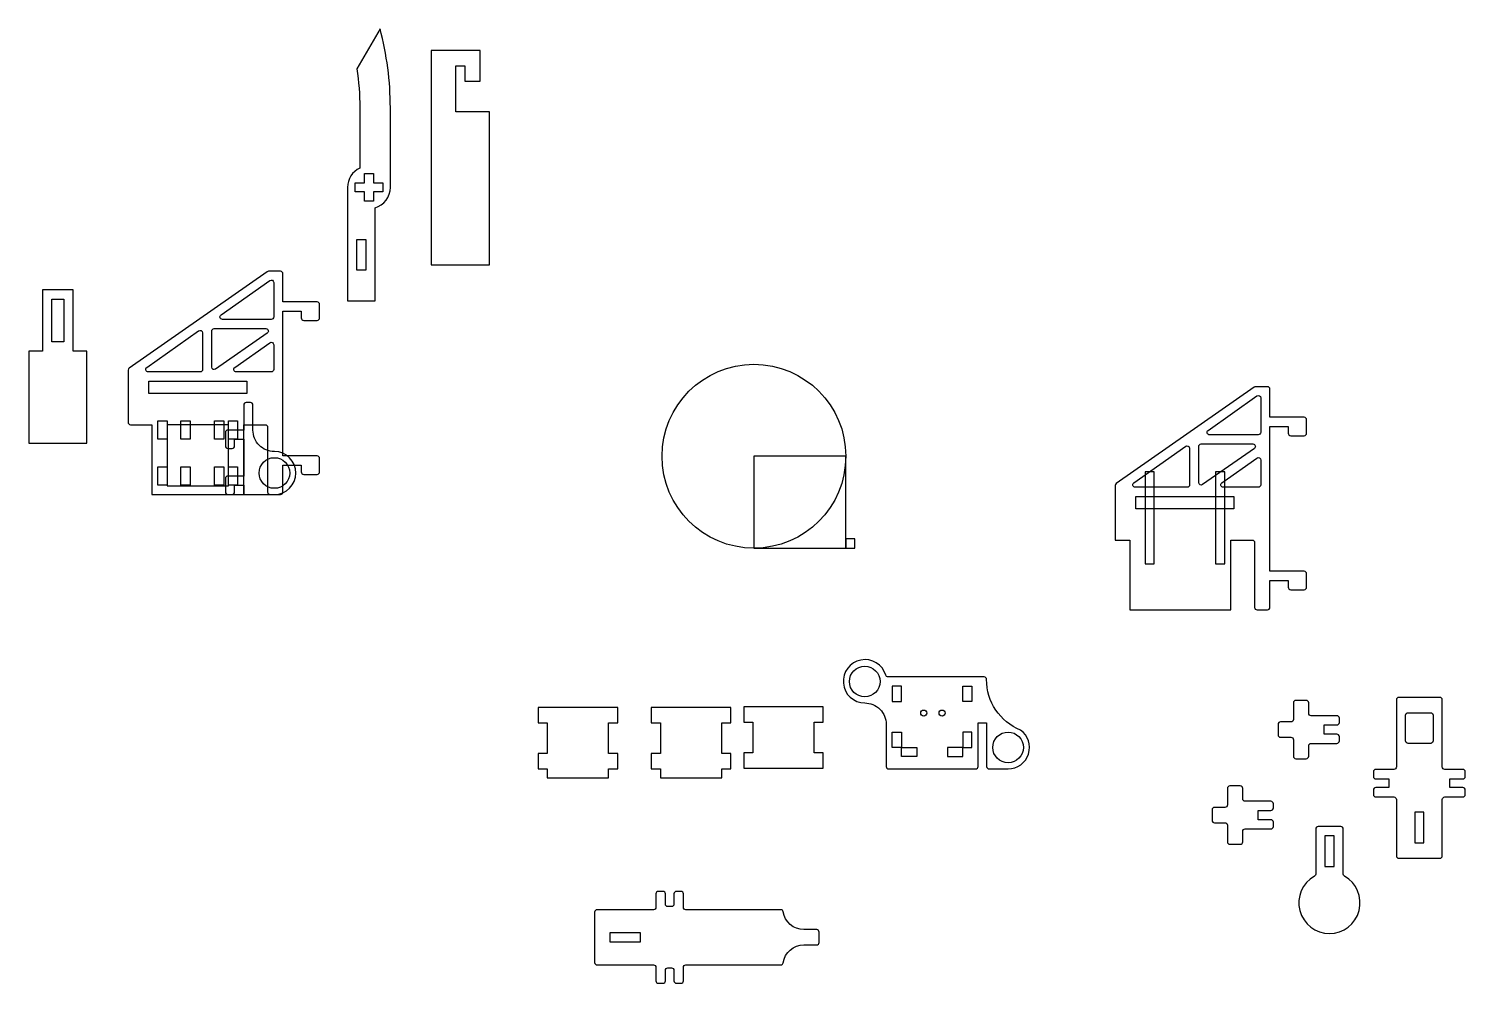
# Model space of a CAD drawing. Header units: inches. Extents: x 21 to 490, y -116 to 195.
import ezdxf

# ---------------------------------------------------------------- set-up
doc = ezdxf.new("R2010")
doc.units = ezdxf.units.IN
doc.header["$MEASUREMENT"] = 0
doc.layers.add('1 Marcacao', color=1, linetype='Continuous')
doc.layers.add('2 Corte', color=3, linetype='Continuous')

msp = doc.modelspace()

# ---------------------------------------------------------------- linework, layer by layer
for points in [[(138.75, 169.46, 0.065269), (135.37, 195.23), (127.84, 182.2, -0.035521), (128.75, 169.46), (128.75, 149.78, 0.28969), (124.75, 143.46), (124.75, 116.46), (124.75, 106.46), (133.75, 106.46), (133.75, 116.46), (133.75, 136.75, 0.331679), (138.75, 143.46)], [(330.64, -31.32), (333.44, -31.32), (333.44, -45.52, 0.414214), (334.24, -46.32), (340.44, -46.32, 0.728086), (344.54, -33.64, -0.311341), (333.42, -17.13, 0.417437), (332.62, -16.32), (301.27, -16.32, -0.332488), (300.5, -15.74, 1.983478), (293.64, -24.82, -0.414214), (300.64, -31.82), (300.64, -45.52, 0.414214), (301.44, -46.32), (329.84, -46.32, 0.414214), (330.64, -45.52)], [(488.91, -46.5), (483.01, -46.5, -0.414214), (482.21, -45.7), (482.21, -23.8, 0.414214), (481.41, -23), (468.01, -23, 0.414214), (467.21, -23.8), (467.21, -45.7, -0.414214), (466.41, -46.5), (460.51, -46.5, 0.414214), (459.71, -47.3), (459.71, -48.8, 0.414214), (460.51, -49.6), (464.71, -49.6), (464.71, -52.4), (460.51, -52.4, 0.414214), (459.71, -53.2), (459.71, -54.7, 0.414214), (460.51, -55.5), (466.41, -55.5, -0.414214), (467.21, -56.3), (467.21, -74.7, 0.414214), (468.01, -75.5), (481.41, -75.5, 0.414214), (482.21, -74.7), (482.21, -56.3, -0.414214), (483.01, -55.5), (488.91, -55.5, 0.414214), (489.71, -54.7), (489.71, -53.2, 0.414214), (488.91, -52.4), (484.71, -52.4), (484.71, -49.6), (488.91, -49.6, 0.414214), (489.71, -48.8), (489.71, -47.3, 0.414214)], [(447.79, -28.99), (443.59, -28.99), (439.39, -28.99, -0.414214), (438.59, -28.19), (438.59, -24.79, 0.414214), (437.79, -23.99), (434.39, -23.99, 0.414214), (433.59, -24.79), (433.59, -28.99), (433.59, -30.19, -0.414214), (432.79, -30.99), (429.39, -30.99, 0.414214), (428.59, -31.79), (428.59, -35.19, 0.414214), (429.39, -35.99), (432.79, -35.99, -0.414214), (433.59, -36.79), (433.59, -37.99), (433.59, -42.19, 0.414214), (434.39, -42.99), (437.79, -42.99, 0.414214), (438.59, -42.19), (438.59, -38.79, -0.414214), (439.39, -37.99), (443.59, -37.99), (447.79, -37.99, 0.414214), (448.59, -37.19), (448.59, -35.79, 0.414214), (447.79, -34.99), (443.59, -34.99), (443.59, -31.99), (447.79, -31.99, 0.414214), (448.59, -31.19), (448.59, -29.79, 0.414214)], [(471.01, -28), (478.41, -28, -0.414214), (479.21, -28.8), (479.21, -37.2, -0.414214), (478.41, -38), (471.01, -38, -0.414214), (470.21, -37.2), (470.21, -28.8, -0.414214)], [(335.44, -39.32, -1), (345.44, -39.32, -1)], [(426.25, -56.91), (422.05, -56.91), (417.85, -56.91, -0.414214), (417.05, -56.11), (417.05, -52.71, 0.414214), (416.25, -51.91), (412.85, -51.91, 0.414214), (412.05, -52.71), (412.05, -56.91), (412.05, -58.11, -0.414214), (411.25, -58.91), (407.85, -58.91, 0.414214), (407.05, -59.71), (407.05, -63.11, 0.414214), (407.85, -63.91), (411.25, -63.91, -0.414214), (412.05, -64.71), (412.05, -65.91), (412.05, -70.11, 0.414214), (412.85, -70.91), (416.25, -70.91, 0.414214), (417.05, -70.11), (417.05, -66.71, -0.414214), (417.85, -65.91), (422.05, -65.91), (426.25, -65.91, 0.414214), (427.05, -65.11), (427.05, -63.71, 0.414214), (426.25, -62.91), (422.05, -62.91), (422.05, -59.91), (426.25, -59.91, 0.414214), (427.05, -59.11), (427.05, -57.71, 0.414214)], [(449.87, -80.65), (449.87, -65.93, 0.414214), (449.07, -65.13), (441.67, -65.13, 0.414214), (440.87, -65.93), (440.87, -80.65, -0.270807), (440.46, -81.35, 3.813227), (450.27, -81.35, -0.270807)], [(273.75, -103.79), (277.95, -103.79, 0.414214), (278.75, -102.99), (278.75, -99.59, 0.414214), (277.95, -98.79), (273.75, -98.79, -0.372284), (267.02, -92.97, 0.372284), (266.23, -92.29), (235.25, -92.29, -0.414214), (234.45, -91.49), (234.45, -87.09, 0.414214), (233.65, -86.29), (232.15, -86.29, 0.414214), (231.35, -87.09), (231.35, -90.49, -0.414214), (230.55, -91.29), (229.35, -91.29, -0.414214), (228.55, -90.49), (228.55, -87.09, 0.414214), (227.75, -86.29), (226.25, -86.29, 0.414214), (225.45, -87.09), (225.45, -91.49, -0.414214), (224.65, -92.29), (206.25, -92.29, 0.414214), (205.45, -93.09), (205.45, -109.49, 0.414214), (206.25, -110.29), (224.65, -110.29, -0.414214), (225.45, -111.09), (225.45, -115.49, 0.414214), (226.25, -116.29), (227.75, -116.29, 0.414214), (228.55, -115.49), (228.55, -112.09, -0.414214), (229.35, -111.29), (230.55, -111.29, -0.414214), (231.35, -112.09), (231.35, -115.49, 0.414214), (232.15, -116.29), (233.65, -116.29, 0.414214), (234.45, -115.49), (234.45, -111.09, -0.414214), (235.25, -110.29), (266.23, -110.29, 0.372284), (267.02, -109.6, -0.372284)]]:
    msp.add_lwpolyline(points, format="xyb", close=True)
for points in [[(171.1, 168.14), (160.1, 168.14), (160.1, 183.14), (163.1, 183.14), (163.1, 178.14), (168.1, 178.14), (168.1, 188.14), (163.1, 188.14), (160.1, 188.14), (152.1, 188.14), (152.1, 168.14), (152.1, 118.14), (171.1, 118.14)], [(133.25, 147.96), (133.25, 144.96), (136.25, 144.96), (136.25, 141.96), (133.25, 141.96), (133.25, 138.96), (130.25, 138.96), (130.25, 141.96), (127.25, 141.96), (127.25, 144.96), (130.25, 144.96), (130.25, 147.96)], [(130.75, 126.46), (130.75, 116.46), (127.75, 116.46), (127.75, 126.46)], [(65.88, 46.01), (85.88, 46.01), (85.88, 66.01), (65.88, 66.01)], [(257.45, 25.71), (287.45, 25.71), (287.45, 55.71), (257.45, 55.71)], [(385.15, 20.58), (388.15, 20.58), (388.15, 50.58), (385.15, 50.58)], [(408.15, 20.58), (411.15, 20.58), (411.15, 50.58), (408.15, 50.58)], [(287.45, 25.71), (290.45, 25.71), (290.45, 28.71), (287.45, 28.71)], [(305.64, -19.32), (302.64, -19.32), (302.64, -24.32), (305.64, -24.32)], [(325.64, -19.32), (328.64, -19.32), (328.64, -24.32), (325.64, -24.32)], [(212.99, -41.26), (209.99, -41.26), (209.99, -31.26), (212.99, -31.26), (212.99, -26.26), (209.99, -26.26), (189.99, -26.26), (186.99, -26.26), (186.99, -31.26), (189.99, -31.26), (189.99, -41.26), (186.99, -41.26), (186.99, -46.26), (189.99, -46.26), (189.99, -49.26), (209.99, -49.26), (209.99, -46.26), (212.99, -46.26)], [(249.93, -41.26), (246.93, -41.26), (246.93, -31.26), (249.93, -31.26), (249.93, -26.26), (246.93, -26.26), (226.93, -26.26), (223.93, -26.26), (223.93, -31.26), (226.93, -31.26), (226.93, -41.26), (223.93, -41.26), (223.93, -46.26), (226.93, -46.26), (226.93, -49.26), (246.93, -49.26), (246.93, -46.26), (249.93, -46.26)], [(277.11, -31.06), (280.11, -31.06), (280.11, -26.06), (277.11, -26.06), (257.11, -26.06), (254.11, -26.06), (254.11, -31.06), (257.11, -31.06), (257.11, -41.06), (254.11, -41.06), (254.11, -46.06), (257.11, -46.06), (277.11, -46.06), (280.11, -46.06), (280.11, -41.06), (277.11, -41.06)], [(305.64, -39.32), (302.64, -39.32), (302.64, -34.32), (305.64, -34.32)], [(325.64, -39.32), (328.64, -39.32), (328.64, -34.32), (325.64, -34.32)], [(305.64, -39.32), (310.64, -39.32), (310.64, -42.32), (305.64, -42.32)], [(325.64, -39.32), (320.64, -39.32), (320.64, -42.32), (325.64, -42.32)], [(473.21, -70.5), (476.21, -70.5), (476.21, -60.5), (473.21, -60.5)], [(443.87, -78.13), (446.87, -78.13), (446.87, -68.13), (443.87, -68.13)], [(210.45, -99.79), (210.45, -102.79), (220.45, -102.79), (220.45, -99.79)]]:
    msp.add_lwpolyline(points, close=True)
msp.add_circle((257.45, 55.71), 30)
at = {"layer": '1 Marcacao', "flags": 128}
for points in [[(99.39, 113.07, -0.608315), (100.65, 112.42), (100.65, 101.16, -0.414214), (99.85, 100.36), (83.92, 100.36, -0.731547), (83.46, 101.81)], [(76.15, 96.65, -0.608315), (77.42, 96), (77.42, 84.04, -0.414214), (76.62, 83.24), (59.69, 83.24, -0.731547), (59.23, 84.69)], [(80.42, 96.56, -0.414214), (81.22, 97.36), (98.11, 97.36, -0.733858), (98.57, 95.9), (81.67, 84.12, -0.606257), (80.42, 84.77)], [(99.39, 92.77, -0.608315), (100.65, 92.12), (100.65, 84.04, -0.414214), (99.85, 83.24), (88.42, 83.24, -0.731547), (87.96, 84.69)], [(421.66, 75.42, -0.608315), (422.92, 74.77), (422.92, 63.51, -0.414214), (422.12, 62.71), (406.19, 62.71, -0.731547), (405.73, 64.16)], [(398.42, 59, -0.608315), (399.68, 58.34), (399.68, 46.38, -0.414214), (398.88, 45.58), (381.96, 45.58, -0.731547), (381.5, 47.04)], [(402.68, 58.91, -0.414214), (403.48, 59.71), (420.38, 59.71, -0.733858), (420.84, 58.25), (403.94, 46.46, -0.606257), (402.68, 47.12)], [(105.88, 50.24, -1), (95.88, 50.24, -1)], [(421.66, 55.12, -0.608315), (422.92, 54.47), (422.92, 46.38, -0.414214), (422.12, 45.58), (410.69, 45.58, -0.731547), (410.23, 47.04)], [(288.64, -17.82, -1), (298.64, -17.82, -1)], [(313.9, -28.13, -1), (311.9, -28.13, -1)], [(319.9, -28.13, -1), (317.9, -28.13, -1)]]:
    msp.add_lwpolyline(points, format="xyb", close=True, dxfattribs=at)
for points in [[(28.18, 107), (32.18, 107), (32.18, 93), (28.18, 93)], [(91.88, 80.24), (91.88, 76.24), (59.88, 76.24), (59.88, 80.24)], [(65.88, 61.24), (62.88, 61.24), (62.88, 67.24), (65.88, 67.24)], [(70.38, 67.24), (73.38, 67.24), (73.38, 61.24), (70.38, 61.24)], [(84.38, 61.24), (81.38, 61.24), (81.38, 67.24), (84.38, 67.24)], [(88.88, 67.24), (88.88, 61.24), (85.88, 61.24), (85.88, 67.24)], [(65.88, 46.24), (62.88, 46.24), (62.88, 52.24), (65.88, 52.24)], [(70.38, 52.24), (73.38, 52.24), (73.38, 46.24), (70.38, 46.24)], [(81.38, 52.24), (84.38, 52.24), (84.38, 46.24), (81.38, 46.24)], [(85.88, 52.24), (88.88, 52.24), (88.88, 46.24), (85.88, 46.24)], [(414.15, 42.58), (414.15, 38.58), (382.15, 38.58), (382.15, 42.58)]]:
    msp.add_lwpolyline(points, close=True, dxfattribs=at)
at = {"layer": '2 Corte', "flags": 128}
for points in [[(103.65, 103.06), (109.65, 103.06), (109.65, 100.86, 0.414214), (110.45, 100.06), (114.85, 100.06, 0.414214), (115.65, 100.86), (115.65, 105.26, 0.414214), (114.85, 106.06), (103.65, 106.06), (103.65, 115.26, 0.414214), (102.85, 116.06), (98.97, 116.06, 0.153497), (98.51, 115.92), (53.45, 84.48, 0.245131), (53.11, 83.82), (53.11, 66.81, 0.414214), (53.91, 66.01), (60.88, 66.01), (60.88, 43.24), (90.88, 43.24), (90.88, 66.01), (97.85, 66.01, -0.414214), (98.65, 65.21), (98.65, 44.04, 0.414214), (99.45, 43.24), (102.85, 43.24, 0.414214), (103.65, 44.04), (103.65, 52.8), (109.65, 52.8), (109.65, 50.6, 0.414214), (110.45, 49.8), (114.85, 49.8, 0.414214), (115.65, 50.6), (115.65, 55, 0.414214), (114.85, 55.8), (103.65, 55.8)], [(425.92, 65.41), (431.92, 65.41), (431.92, 63.21, 0.414214), (432.72, 62.41), (437.12, 62.41, 0.414214), (437.92, 63.21), (437.92, 67.61, 0.414214), (437.12, 68.41), (425.92, 68.41), (425.92, 77.61, 0.414214), (425.12, 78.41), (421.24, 78.41, 0.153497), (420.78, 78.27), (375.72, 46.82, 0.245131), (375.38, 46.17), (375.38, 28.36), (380.15, 28.36), (380.15, 5.58), (413.15, 5.58), (413.15, 28.36), (420.12, 28.36, -0.414214), (420.92, 27.56), (420.92, 6.38, 0.414214), (421.72, 5.58), (425.12, 5.58, 0.414214), (425.92, 6.38), (425.92, 15.15), (431.92, 15.15), (431.92, 12.95, 0.414214), (432.72, 12.15), (437.12, 12.15, 0.414214), (437.92, 12.95), (437.92, 17.35, 0.414214), (437.12, 18.15), (425.92, 18.15)], [(100.88, 57.24, -0.414214), (93.88, 64.24), (93.88, 72.44, 0.414214), (93.08, 73.24), (91.68, 73.24, 0.414214), (90.88, 72.44), (90.88, 64.24), (85.68, 64.24, 0.414214), (84.88, 63.44), (84.88, 59.04, 0.414214), (85.68, 58.24), (87.08, 58.24, 0.414214), (87.88, 59.04), (87.88, 61.24), (90.88, 61.24), (90.88, 49.24), (85.68, 49.24, 0.414214), (84.88, 48.44), (84.88, 44.04, 0.414214), (85.68, 43.24), (87.08, 43.24, 0.414214), (87.88, 44.04), (87.88, 46.24), (90.88, 46.24), (90.88, 43.24), (100.88, 43.24, 1)]]:
    msp.add_lwpolyline(points, format="xyb", close=True, dxfattribs=at)
msp.add_lwpolyline([(39.68, 90), (35.18, 90), (35.18, 110), (25.18, 110), (25.18, 90), (20.68, 90), (20.68, 60), (39.68, 60)], close=True, dxfattribs=at)

doc.saveas('drawing.dxf')
